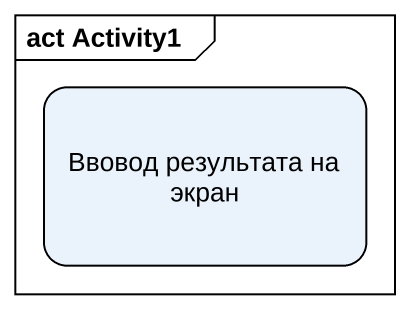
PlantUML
@startuml
mainframe act Activity1
hide empty description
state "Ввовод результата на экран" as Ввовод_результата_на_экран
@enduml
